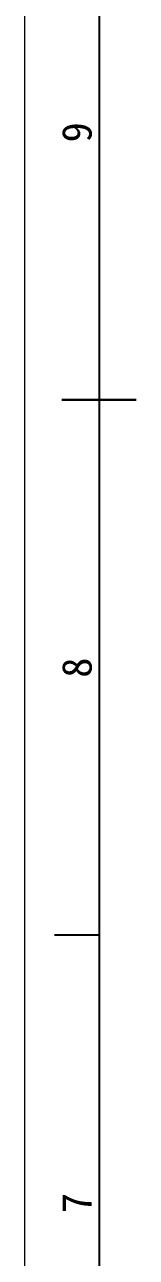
# Model space of a CAD drawing. Header units: millimetres. Extents: x 139 to 980, y -140 to 1049.
# Drawn here: x 139 to 154, y 346.5 to 512.6 of the extents above; entities that cross this region are included whole.
import ezdxf
from ezdxf.enums import TextEntityAlignment as Align

# ---------------------------------------------------------------- set-up
doc = ezdxf.new("R2010")
doc.units = ezdxf.units.MM
doc.header["$LTSCALE"] = 12
doc.layers.add('AE_BOR', color=1, linetype='Continuous')
doc.styles.add('WD', font='')
doc.styles.get('WD').set_extended_font_data('SimHei')

# ---------------------------------------------------------------- blocks, each defined once
blk = doc.blocks.new('gb_a0_a')
blk.add_line((149, 1039), (149, -115))
at = {"layer": 'AE_BOR', "color": 1, "lineweight": 15}
blk.add_line((139, -140), (139, 1049), dxfattribs=at)
at = {"layer": 'AE_BOR', "color": 2, "lineweight": 30}
blk.add_line((154, 462), (144, 462), dxfattribs=at)
at = {"layer": 'AE_BOR'}
blk.add_line((149, 389.88), (143, 389.88), dxfattribs=at)
at = {"layer": 'AE_BOR', "style": 'WD'}
for s, p in [('9', (148, 498.06)), ('8', (148, 425.94)), ('7', (148, 353.81))]:
    blk.add_text(s, height=4, rotation=90, dxfattribs=at).set_placement(p, align=Align.CENTER)

msp = doc.modelspace()

# ---------------------------------------------------------------- block references
msp.add_blockref('gb_a0_a', (0, 0))

doc.saveas('drawing.dxf')
